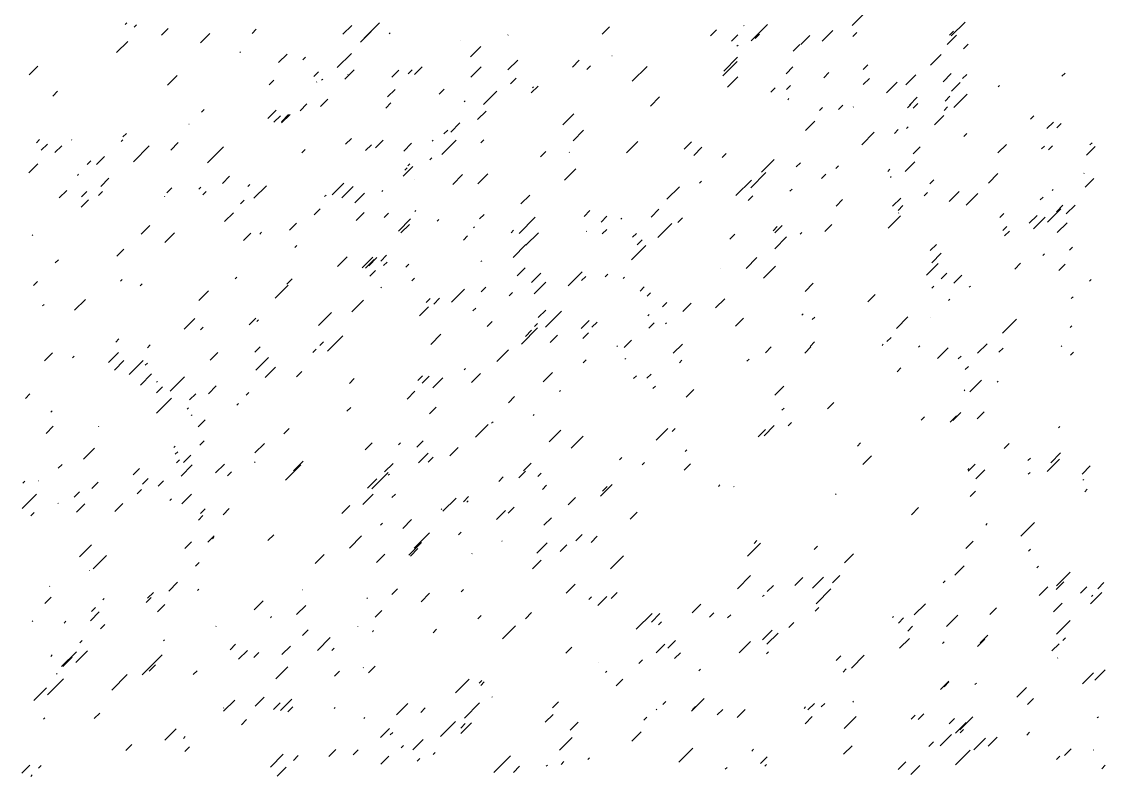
# Model space of a CAD drawing. Header units: millimetres. Extents: x -5080 to 169092, y -130394 to 7197.
# Drawn here: x 8482 to 14061, y -20203 to -16317 of the extents above; entities that cross this region are included whole.
import ezdxf

# ---------------------------------------------------------------- set-up
doc = ezdxf.new("R2010")
doc.units = ezdxf.units.MM
doc.header["$LTSCALE"] = 50
doc.layers.add('pio-Stipple', color=7, linetype='Continuous', lineweight=5)

# ---------------------------------------------------------------- blocks, each defined once
blk = doc.blocks.new('Group')
at = {"layer": 'pio-Stipple', "color": 7, "linetype": 'Continuous', "lineweight": 5, "transparency": 33554687}
for p, q in [((4278.9, 9102.6), (4350.9, 9174.5)), ((535.3, 9108.3), (543.7, 9116.6)), ((592.9, 9106.1), (581.2, 9094.4)), ((1656.4, 9057), (1701.8, 9102.4)), ((1765.4, 9037.1), (1844.2, 9115.9)), ((3028.7, 9094.8), (2991.1, 9057.2)), ((3721.9, 9103.2), (3719.4, 9100.7)), ((3842, 9106.7), (3758.1, 9022.8)), ((4859.1, 9119.9), (4787.9, 9048.6)), ((723, 9052), (757.4, 9086.4)), ((922.8, 9013.7), (970.7, 9061.6)), ((1209.4, 9082.9), (1188.3, 9061.8)), ((1747.2, 9016.8), (1802.1, 9071.7)), ((1894.5, 9059.9), (1899.5, 9064.8)), ((2507, 9054.8), (2505.3, 9053)), ((3579.7, 9080.7), (3548.2, 9049.3)), ((3689.6, 9054.5), (3656.1, 9021)), ((3801.7, 9058.5), (3779.4, 9036.2)), ((4061, 9051.5), (4013.5, 9004)), ((4178, 9076.5), (4123.6, 9022)), ((4302.1, 9065.7), (4282.3, 9045.9)), ((4815.8, 9053.4), (4767.2, 9004.8)), ((4779.4, 9052.9), (4799.5, 9073)), ((490.9, 8963.3), (548.4, 9020.8)), ((2261.8, 9024.5), (2261.6, 9024.3)), ((2313.3, 8941.1), (2366.1, 8993.8)), ((3684.6, 8995.3), (3690.5, 9001.2)), ((3974.2, 8970.3), (4009.3, 9005.4)), ((4875.3, 9006), (4850.9, 8981.7)), ((1125.6, 8964), (1128.2, 8966.5)), ((1369.8, 8955.5), (1325.3, 8911)), ((1450.5, 8925.7), (1463.5, 8938.7)), ((1627.1, 8885.7), (1699.8, 8958.3)), ((3041.8, 8946.8), (3040.4, 8945.4)), ((3617, 8867.5), (3688.1, 8938.6)), ((4736, 8953.4), (4681.4, 8898.8)), ((86.3, 8892.9), (40.8, 8847.5)), ((1666.5, 8826.1), (1714.4, 8874.1)), ((1907.6, 8836.2), (1943.5, 8872)), ((1992.4, 8854.2), (2012.8, 8874.6)), ((2024.7, 8850.2), (2063.8, 8889.3)), ((2367.8, 8888.9), (2315.3, 8836.4)), ((2556.5, 8924.1), (2506, 8873.7)), ((2872.3, 8923.2), (2837.4, 8888.3)), ((2912.7, 8876.4), (2931.5, 8895.3)), ((3145.8, 8815.1), (3222.5, 8891.8)), ((3685.6, 8917.1), (3611.9, 8843.4)), ((3973.2, 8888.9), (3937.6, 8853.3)), ((4358.6, 8899.1), (4335.1, 8875.6)), ((802.7, 8845.4), (752.3, 8795)), ((1301.2, 8821.5), (1275.9, 8796.2)), ((1506, 8839), (1530.8, 8863.8)), ((1552.5, 8826.7), (1546.3, 8820.5)), ((1683.6, 8849.9), (1682.2, 8848.5)), ((2548.4, 8831.5), (2518.5, 8801.7)), ((3689.6, 8837.4), (3636.3, 8784.1)), ((4131.6, 8833), (4158.6, 8860)), ((4366.7, 8829.5), (4334.9, 8797.7)), ((4554.4, 8796.9), (4605.8, 8848.3)), ((4788.5, 8855.7), (4745.9, 8813.1)), ((4868.2, 8850.8), (4846.8, 8829.3)), ((5357.6, 8841), (5374.4, 8857.7)), ((162, 8739.1), (186.9, 8764.1)), ((1521.2, 8811.6), (1520.6, 8811)), ((1924.8, 8772.9), (1886.6, 8734.7)), ((2151.8, 8749.3), (2177, 8774.4)), ((2379.9, 8696), (2448.6, 8764.7)), ((2626.1, 8755.5), (2660.8, 8790.2)), ((2638.2, 8787.3), (2631.7, 8780.8)), ((3882.4, 8782.1), (3859.7, 8759.5)), ((3961.1, 8793.3), (3940.5, 8772.7)), ((4455.5, 8756.4), (4510.2, 8811.1)), ((4789.5, 8763.5), (4834.8, 8808.8)), ((5029.7, 8786.4), (5036, 8792.8)), ((1578.7, 8723.5), (1540.1, 8684.9)), ((1903.6, 8704.5), (1876.6, 8677.5)), ((2281, 8708.7), (2286, 8713.7)), ((3239.6, 8687.8), (3286.4, 8734.6)), ((3952, 8725.8), (3946.1, 8719.9)), ((4612.9, 8732.5), (4572.8, 8692.3)), ((4781.4, 8737.7), (4756.6, 8712.9)), ((4870.2, 8748.5), (4801.3, 8679.6)), ((927.8, 8656.3), (941.9, 8670.4)), ((1269.9, 8623.4), (1312, 8665.5)), ((1435.4, 8663.5), (1470.8, 8698.9)), ((2393, 8661.9), (2349.2, 8618.1)), ((4125.5, 8680.2), (4109.6, 8664.3)), ((4207.3, 8669.5), (4229.5, 8691.8)), ((4284, 8682.4), (4284.5, 8682.9)), ((4579.6, 8695.4), (4563.4, 8679.2)), ((4616.9, 8701.4), (4592, 8676.5)), ((4751.2, 8665.4), (4768.5, 8682.7)), ((863.3, 8593.6), (864.1, 8594.5)), ((1334.5, 8637.7), (1300.4, 8603.7)), ((1376.9, 8643.8), (1339.6, 8606.5)), ((1383.9, 8644.7), (1339.9, 8600.7)), ((2257.8, 8600.4), (2211.1, 8553.7)), ((2788.5, 8591), (2845, 8647.5)), ((4085.2, 8609.5), (4037, 8561.3)), ((4701.7, 8591), (4749.7, 8639)), ((5213.3, 8636.8), (5196.4, 8620)), ((5314.2, 8604.5), (5280.8, 8571.1)), ((5331.4, 8575.7), (5353.8, 8598.1)), ((541.4, 8547), (524, 8529.7)), ((2176, 8544.3), (2195.8, 8564)), ((2841, 8508.2), (2895.4, 8562.6)), ((4391.9, 8552.9), (4327.3, 8488.3)), ((4515, 8566.2), (4495.6, 8546.7)), ((4566.5, 8580.5), (4558.5, 8572.5)), ((4853.1, 8531.2), (4867.9, 8546.1)), ((94.3, 8514.7), (78.1, 8498.5)), ((102.4, 8459.6), (134.7, 8491.9)), ((208.4, 8482.3), (173.5, 8447.5)), ((260.8, 8514.9), (258.1, 8512.2)), ((523.2, 8513.8), (513.9, 8504.5)), ((659.4, 8482.2), (578.1, 8400.8)), ((770.4, 8460.8), (808.6, 8499)), ((1699.8, 8520.6), (1670.4, 8491.3)), ((1803.7, 8488.3), (1773.3, 8458)), ((1863.2, 8511.6), (1824.4, 8472.8)), ((1969.2, 8454.7), (2010.1, 8495.6)), ((2116.5, 8506.9), (2121.4, 8511.7)), ((2238.6, 8511.5), (2165.9, 8438.8)), ((2381.9, 8513.7), (2366.1, 8497.9)), ((3175, 8505.4), (3115.9, 8446.3)), ((3451.5, 8503.5), (3413.6, 8465.7)), ((5028.6, 8446.6), (5071.9, 8489.9)), ((5268.8, 8481.5), (5253.7, 8466.4)), ((5309.1, 8482.5), (5288.2, 8461.5)), ((5513, 8498.7), (5501.9, 8487.6)), ((429.4, 8427.7), (388, 8386.4)), ((1041.8, 8477.1), (959.9, 8395.2)), ((1461.6, 8463.3), (1445.1, 8446.7)), ((2673.5, 8426.4), (2700.5, 8453.5)), ((2822.8, 8450.3), (2821.1, 8448.6)), ((3462.6, 8433.5), (3504.1, 8475)), ((3608.9, 8422.3), (3629.2, 8442.6)), ((4629, 8477.1), (4592.6, 8440.7)), ((5484.7, 8434.5), (5529.1, 8478.8)), ((39.8, 8343.8), (85.7, 8389.6)), ((339.5, 8386.9), (357.9, 8405.2)), ((2016.6, 8376.4), (1966.6, 8326.4)), ((1986.3, 8369.5), (1975, 8358.1)), ((2001.5, 8389.7), (1991.2, 8379.4)), ((2114.5, 8420), (2104.5, 8410.1)), ((3811.7, 8347.8), (3877, 8413.1)), ((4011.5, 8395.7), (3990.1, 8374.3)), ((4194.1, 8366.7), (4207.6, 8380.2)), ((4600.8, 8399.4), (4551.1, 8349.8)), ((289.1, 8330.3), (295.5, 8336.7)), ((409.2, 8273.2), (451.8, 8315.8)), ((1073.1, 8326.8), (1035.5, 8289.2)), ((2221.4, 8283.2), (2272.6, 8334.4)), ((2350.6, 8287.2), (2402.3, 8339)), ((2797.6, 8305.4), (2856, 8363.9)), ((3756.2, 8267.1), (3834.2, 8345.2)), ((4119.5, 8314.3), (4142.5, 8337.3)), ((4461.5, 8350.5), (4472.7, 8361.7)), ((4475.7, 8320.2), (4479.6, 8324.1)), ((4979.2, 8290.3), (5028.5, 8339.6)), ((5472.6, 8341.3), (5471, 8339.7)), ((5522, 8313.8), (5478.5, 8270.3)), ((749.2, 8240.7), (774.6, 8266.1)), ((913.7, 8258.7), (925.4, 8270.4)), ((1177.1, 8283.8), (1166.4, 8273.1)), ((1262.8, 8277.4), (1198.2, 8212.8)), ((1661.4, 8290.6), (1601.5, 8230.6)), ((1651.3, 8214.7), (1709.4, 8272.8)), ((2022.6, 8309.1), (2023.6, 8310)), ((3388.9, 8272.2), (3323.8, 8207.2)), ((3492.8, 8290), (3503.1, 8300.3)), ((3759.2, 8305.6), (3679.8, 8226.1)), ((3958, 8248.6), (3968.4, 8259)), ((4698.7, 8307.8), (4677.2, 8286.4)), ((5312.2, 8257.6), (5307, 8252.4)), ((196.2, 8214.5), (235, 8253.2)), ((345.6, 8203.8), (308, 8166.1)), ((338.5, 8247.3), (310.5, 8219.2)), ((419.2, 8248.3), (398.4, 8227.4)), ((740.1, 8223.3), (737.1, 8220.3)), ((952, 8247.4), (934.2, 8229.6)), ((1147.8, 8202.9), (1129.6, 8184.7)), ((1569.6, 8229.3), (1561.6, 8221.3)), ((1717.9, 8188.4), (1768, 8238.6)), ((1857.2, 8247.6), (1862.6, 8253)), ((2619, 8229.1), (2573.1, 8183.2)), ((3743.1, 8201.3), (3766.5, 8224.8)), ((4228.4, 8205.8), (4195.3, 8172.7)), ((4528.1, 8213.8), (4486.4, 8172.1)), ((4649.2, 8225.4), (4666.8, 8243)), ((4828.8, 8247.1), (4777.6, 8195.9)), ((4865.1, 8177.2), (4924.4, 8236.5)), ((5261.7, 8219.1), (5246.4, 8203.8)), ((1539.3, 8158.4), (1508, 8127.2)), ((2025.7, 8143.6), (2032.4, 8150.4)), ((2897.5, 8118.6), (2927.8, 8148.8)), ((3242.6, 8115.6), (3282.7, 8155.7)), ((4539.2, 8174.6), (4515, 8150.4)), ((5352.5, 8158.3), (5283.7, 8089.5)), ((5329.3, 8142.9), (5363.2, 8176.8)), ((5379.8, 8131.8), (5425.5, 8177.6)), ((1092.3, 8138.1), (1046.9, 8092.7)), ((1725, 8098.7), (1766.3, 8140.1)), ((1891.5, 8136.4), (1868.4, 8113.3)), ((1941.9, 8043.2), (2004.8, 8106.1)), ((2140.7, 8094.2), (2149.6, 8103.1)), ((2382.9, 8129.2), (2359.7, 8106)), ((2646.2, 8114.9), (2563.4, 8032)), ((2985.3, 8089.4), (3015.6, 8119.8)), ((3087.2, 8104.3), (3092.6, 8109.7)), ((3405, 8111), (3381.1, 8087)), ((4463.5, 8058.2), (4527.5, 8122.2)), ((4516, 8136.5), (4517.8, 8138.3)), ((5037.7, 8113.5), (5058.7, 8134.5)), ((5190.1, 8084.4), (5229.8, 8124.1)), ((5271.8, 8115.9), (5211.6, 8055.7)), ((618, 8027.8), (662.8, 8072.6)), ((1237.6, 8037.6), (1228, 8028)), ((1380.9, 8048), (1417.4, 8084.5)), ((1955, 8034), (1998.6, 8077.6)), ((2334.4, 8064.8), (2329.1, 8059.5)), ((2535.2, 8047.6), (2521.7, 8034.1)), ((2598.8, 7970.4), (2663, 8034.6)), ((2911.6, 8043.7), (2908.9, 8041)), ((2991.3, 8028.8), (3014.5, 8052)), ((3276.9, 8009.8), (3348.9, 8081.9)), ((3892.4, 8066.8), (3870.9, 8045.3)), ((3879.3, 8034), (3918.5, 8073.2)), ((4010.5, 8027.6), (4019.7, 8036.9)), ((4173.9, 8076.7), (4137.9, 8040.6)), ((5053.8, 8045.9), (5075.1, 8067.1)), ((5088.1, 8043.5), (5063, 8018.4)), ((5334.3, 8035.9), (5385.3, 8086.9)), ((56, 8020.5), (59, 8023.5)), ((740.1, 7984.5), (789.4, 8033.8)), ((1144.7, 7995.7), (1181.4, 8032.3)), ((2298.1, 8018.3), (2276.3, 7996.5)), ((3147.7, 8011.6), (3168, 8031.8)), ((3170.9, 7972.2), (3196.7, 7997.9)), ((3674.4, 8028.3), (3648.7, 8002.6)), ((3940.8, 8014.1), (3879.3, 7952.5)), ((528.2, 7950.6), (491.5, 7913.9)), ((1418.2, 7968.9), (1408.7, 7959.4)), ((2598.8, 7974.7), (2532.4, 7908.3)), ((3142.7, 7895.9), (3216, 7969.2)), ((4679.5, 7943.1), (4711.5, 7975.1)), ((4687.5, 7880.5), (4736.1, 7929.1)), ((5259.7, 7917.6), (5269.1, 7927.1)), ((5396.9, 7945), (5413.1, 7961.2)), ((191.2, 7896.2), (175.4, 7880.4)), ((1629.1, 7861.4), (1678.5, 7910.7)), ((1809.7, 7910), (1754.7, 7855)), ((1816.8, 7896.9), (1772.1, 7852.2)), ((1830.9, 7907.1), (1789, 7865.1)), ((1851.1, 7889.5), (1881, 7919.4)), ((1883.4, 7883.1), (1865.9, 7865.6)), ((1996.4, 7874), (1981, 7858.6)), ((2370.7, 7890.3), (2366.9, 7886.5)), ((3732, 7851.4), (3787.4, 7906.9)), ((4661.3, 7816.1), (4721, 7875.8)), ((5115.4, 7847.3), (5145.6, 7877.6)), ((5342.4, 7841.1), (5374.7, 7873.4)), ((1823.8, 7840.6), (1795.2, 7811.9)), ((2593.7, 7853.6), (2553.6, 7813.5)), ((2675.5, 7827.2), (2626.5, 7778.3)), ((2888.4, 7834.3), (2816.1, 7762)), ((3020.6, 7821.6), (3006.5, 7807.5)), ((3598.8, 7851), (3598.4, 7850.6)), ((3883.3, 7863.6), (3821.6, 7801.9)), ((4766.2, 7827.6), (4736, 7797.4)), ((4801.5, 7775.5), (4842.2, 7816.2)), ((84.2, 7783.2), (63.7, 7762.7)), ((520.1, 7794.4), (510.9, 7785.2)), ((623, 7771.1), (613, 7761)), ((1109.4, 7805.5), (1101.1, 7797.1)), ((1374.8, 7765.7), (1306.9, 7697.8)), ((1366.7, 7770.4), (1394.3, 7798)), ((2024.6, 7801.3), (2010.5, 7787.2)), ((2367.7, 7730.2), (2392.9, 7755.4)), ((2700.7, 7779.8), (2641.7, 7720.8)), ((2885.4, 7788.6), (2906.4, 7809.6)), ((3106.3, 7805.5), (3099.6, 7798.7)), ((3207.2, 7756), (3185.8, 7734.5)), ((4078.1, 7775), (4036, 7732.9)), ((4688.5, 7749.1), (4699.3, 7759.9)), ((4881.3, 7754.1), (4887.7, 7760.5)), ((5500.8, 7786.4), (5509, 7794.6)), ((914.7, 7686.9), (963.5, 7735.7)), ((1852.1, 7752.1), (1854.1, 7754.1)), ((2215.3, 7677.8), (2282.1, 7744.6)), ((2513, 7709.8), (2530, 7726.8)), ((3240.5, 7725.6), (3223.2, 7708.3)), ((4359.6, 7679.8), (4396.2, 7716.4)), ((5406, 7695.6), (5415.2, 7704.8)), ((110.4, 7658.3), (117.9, 7665.7)), ((274.9, 7636.4), (330.1, 7691.6)), ((1701.7, 7627.3), (1762.8, 7688.4)), ((2097.3, 7653.9), (2050.2, 7606.8)), ((2105.3, 7696.4), (2084.3, 7675.3)), ((2123.5, 7667.6), (2153.6, 7697.7)), ((2340.5, 7647), (2325.6, 7632.1)), ((3301.1, 7653.4), (3324, 7676.3)), ((3449.4, 7673.1), (3406.5, 7630.2)), ((3622, 7695.3), (3575.2, 7648.5)), ((4773.3, 7685.5), (4780.7, 7692.9)), ((893.5, 7593.2), (838.9, 7538.6)), ((1207.3, 7595.3), (1172.9, 7560.9)), ((1531.2, 7556.8), (1598.2, 7623.8)), ((2700.7, 7636.6), (2662.2, 7598.1)), ((2781.4, 7631.5), (2699.3, 7549.4)), ((3233.5, 7613.8), (3226.1, 7606.4)), ((3717.8, 7594.4), (3677.6, 7554.2)), ((4026.6, 7617.8), (4019.5, 7610.7)), ((4072, 7587.7), (4085.2, 7601)), ((4505.9, 7542.5), (4564.9, 7601.6)), ((4683.5, 7600.7), (4683, 7600.2)), ((5051.8, 7518.5), (5124.1, 7590.8)), ((922.7, 7534.2), (936.5, 7548)), ((1221.4, 7586.5), (1212.6, 7577.7)), ((2424.2, 7578.3), (2398.7, 7552.7)), ((2575.6, 7461.9), (2658.8, 7545.2)), ((2595.7, 7501.2), (2627.8, 7533.3)), ((2657.3, 7568.3), (2641.9, 7552.9)), ((2882.3, 7541.5), (2923.9, 7583.1)), ((2965.1, 7575.3), (2937.8, 7548)), ((3258.7, 7571.1), (3230.7, 7543.2)), ((3322.3, 7570.4), (3317.5, 7565.6)), ((5409, 7556.2), (5399.7, 7546.9)), ((486.8, 7471.7), (503.1, 7488)), ((1656.3, 7504.4), (1576.2, 7424.3)), ((2160.8, 7512.6), (2108.2, 7459.9)), ((2723.9, 7469.9), (2761.6, 7507.6)), ((2891.4, 7490.9), (2919.8, 7519.3)), ((3104.3, 7443.6), (3142, 7481.3)), ((4457.4, 7474.7), (4479.1, 7496.3)), ((649.3, 7442.4), (664.5, 7457.7)), ((1230.5, 7447.1), (1202.9, 7419.5)), ((1518.1, 7436), (1501.1, 7419.1)), ((1538.2, 7454.6), (1556.2, 7472.5)), ((2509, 7431.8), (2448.2, 7371.1)), ((3070, 7453.4), (3065.7, 7449)), ((3404, 7462), (3356.5, 7414.5)), ((3861.1, 7447.1), (3831.3, 7417.3)), ((4033.6, 7415.2), (4066.1, 7447.7)), ((4084.1, 7472.4), (4061.3, 7449.5)), ((4438.3, 7460.4), (4432.6, 7454.7)), ((4619.9, 7445.4), (4626.3, 7451.8)), ((4717.8, 7388.1), (4771.6, 7441.9)), ((4923.6, 7414.3), (4972.7, 7463.4)), ((5054.8, 7441), (5033.3, 7419.5)), ((5353.5, 7449.4), (5357.3, 7453.2)), ((5401.9, 7405), (5417.3, 7420.4)), ((119.5, 7375), (161, 7416.5)), ((272.9, 7399.8), (263.5, 7390.4)), ((449.5, 7367.1), (500.2, 7417.9)), ((528.2, 7376.4), (479.6, 7327.8)), ((555.4, 7304.5), (628.3, 7377.4)), ((1012.5, 7418.9), (972.8, 7379.1)), ((1207.3, 7326.7), (1272.7, 7392.1)), ((2892.4, 7364.8), (2907.8, 7380.2)), ((3112.4, 7387.8), (3108.4, 7383.8)), ((3402, 7378.6), (3388.7, 7365.3)), ((3748.1, 7384.7), (3736.3, 7372.9)), ((4824.7, 7384.9), (4839.4, 7399.6)), ((638.2, 7352.6), (649.6, 7364)), ((1256.7, 7290.3), (1309.7, 7343.3)), ((1417.1, 7293.2), (1444.3, 7320.3)), ((2279.9, 7328.3), (2286.6, 7335.1)), ((2318.2, 7264.2), (2364.1, 7310)), ((2735, 7314.7), (2687.7, 7267.4)), ((4509.9, 7319.3), (4529.3, 7338.7)), ((4860, 7330.4), (4876.3, 7346.6)), ((671.5, 7308.7), (613.6, 7250.8)), ((696.7, 7264.7), (701.1, 7269.1)), ((840, 7292.5), (767.3, 7219.8)), ((1714.8, 7283.7), (1689.8, 7258.6)), ((2042.8, 7274.9), (2066.6, 7298.8)), ((2100.3, 7296.6), (2064.1, 7260.5)), ((2119.4, 7235.8), (2171.1, 7287.4)), ((3166.9, 7297.9), (3152.8, 7283.8)), ((3242.5, 7306.8), (3221.3, 7285.6)), ((4943.8, 7275.5), (4884.4, 7216)), ((5024.5, 7264.8), (5030.4, 7270.7)), ((44.8, 7204.9), (21.2, 7181.2)), ((728, 7241.2), (696.9, 7210.2)), ((867.2, 7174.1), (898.5, 7205.4)), ((1004.4, 7246.2), (964.1, 7205.9)), ((1157.8, 7198.2), (1171.4, 7211.8)), ((1986.2, 7178.2), (2026.9, 7218.9)), ((2776.3, 7222.3), (2771.5, 7217.5)), ((3252.6, 7232.6), (3265.3, 7245.2)), ((3462.5, 7227), (3422.9, 7187.4)), ((3925.7, 7245.2), (3879.3, 7198.9)), ((4859, 7225.3), (4854.9, 7221.2)), ((773.4, 7182.5), (696.2, 7105.3)), ((1109.4, 7146.7), (1118, 7155.4)), ((2507.9, 7159.1), (2540.4, 7191.6)), ((4150.7, 7127.7), (4184.2, 7161.2)), ((159.9, 7118.3), (153, 7111.4)), ((861.1, 7132.5), (854.6, 7125.9)), ((879.3, 7097.2), (875.4, 7093.2)), ((1696.6, 7135.4), (1676.6, 7115.4)), ((2136.6, 7136.3), (2102.5, 7102.1)), ((2635.1, 7093.2), (2640.7, 7098.9)), ((3916.6, 7120.5), (3928, 7131.9)), ((4634, 7070.1), (4650.9, 7087)), ((4782.3, 7059.1), (4815, 7091.8)), ((4796.5, 7067.4), (4838.4, 7109.4)), ((4921.6, 7077.2), (4956.9, 7112.6)), ((164.9, 7038.4), (128.2, 7001.7)), ((400, 7038.6), (397.6, 7036.2)), ((911.6, 7036), (947, 7071.4)), ((2338.4, 6981.5), (2404.2, 7047.3)), ((2429.2, 7061.8), (2421.6, 7054.2)), ((3824.7, 6989.6), (3877.1, 7041.9)), ((3965, 7057.7), (3948.3, 7041.1)), ((5340.3, 7030.7), (5347.1, 7037.4)), ((1379.8, 7027.2), (1352.7, 7000.1)), ((2717.8, 6958.4), (2777.5, 7018.1)), ((2830.8, 6926), (2892.8, 6988)), ((3269.8, 6967.4), (3329.5, 7027.2)), ((3366.6, 7026.4), (3351, 7010.8)), ((3793.5, 6984.4), (3831.3, 7022.3)), ((321.3, 6868.5), (377.9, 6925.1)), ((792.5, 6935.7), (785.2, 6928.4)), ((919.7, 6941), (941.9, 6963.2)), ((1203.2, 6901.9), (1251.7, 6950.4)), ((1807.6, 6953.6), (1770.4, 6916.4)), ((1952.9, 6952.8), (1942.9, 6942.7)), ((2069, 6963.8), (2036.6, 6931.4)), ((2206.2, 6886.7), (2249.2, 6929.7)), ((4321.2, 6952.8), (4305.1, 6936.7)), ((5086.1, 6949.6), (5060.1, 6923.7)), ((805.6, 6907.4), (792.1, 6893.9)), ((798.6, 6850.1), (814.1, 6865.6)), ((834.9, 6851.3), (872.8, 6889.2)), ((2044.8, 6850.4), (2094.5, 6900.2)), ((2121.4, 6880), (2095.6, 6854.2)), ((3092.2, 6878.1), (3079.6, 6865.6)), ((3426.2, 6916.5), (3418.5, 6908.8)), ((4332.3, 6841.3), (4377.7, 6886.7)), ((5182.9, 6861.2), (5195.7, 6874)), ((5282.8, 6806), (5346.1, 6869.3)), ((5351.4, 6901.1), (5300.8, 6850.5)), ((190.1, 6821.9), (210.2, 6842)), ((575.6, 6787.6), (608.4, 6820.4)), ((822.8, 6781.8), (879.9, 6839)), ((1000.4, 6797.9), (1046, 6843.6)), ((1205.2, 6855), (1201.4, 6851.2)), ((1440.3, 6839.4), (1360.8, 6759.9)), ((1451.4, 6858.7), (1401.3, 6808.5)), ((1914.6, 6846.7), (1871, 6803.1)), ((2562.4, 6772.6), (2597.1, 6807.2)), ((2586.6, 6808), (2626.3, 6847.7)), ((3197.1, 6840), (3208.7, 6851.6)), ((3446.3, 6844.7), (3413.8, 6812.2)), ((4873.1, 6814.7), (4878.9, 6820.5)), ((4911.5, 6843.5), (4875.2, 6807.2)), ((4914.5, 6767.6), (4961.1, 6814.2)), ((5503.8, 6834.4), (5461.6, 6792.3)), ((8.5, 6745.1), (18.1, 6754.8)), ((88.2, 6757.1), (88.1, 6757)), ((363.7, 6718.1), (396.8, 6751.2)), ((624, 6740.3), (653.7, 6770.1)), ((733, 6758), (705, 6730)), ((1061.9, 6782.5), (1082.4, 6803)), ((1783.4, 6720.2), (1830.5, 6767.2)), ((1804.6, 6716.3), (1889, 6800.7)), ((1896.4, 6792.4), (1889.8, 6785.7)), ((2481.7, 6777.2), (2458.6, 6754.1)), ((2659.3, 6779.4), (2676.1, 6796.2)), ((5194, 6800.4), (5184.6, 6791.1)), ((5470.5, 6764.2), (5466.2, 6759.9)), ((272.8, 6672.6), (300.6, 6700.4)), ((596.7, 6689.7), (619, 6711.9)), ((2683.5, 6712.9), (2705.2, 6734.7)), ((2982.2, 6678.8), (3041.7, 6738.4)), ((3017.5, 6728.6), (2992.5, 6703.7)), ((3589.6, 6728.9), (3596.9, 6736.2)), ((3670.3, 6728.9), (3667.8, 6726.3)), ((4885.2, 6676.7), (4913, 6704.5)), ((5488.7, 6713.6), (5475.7, 6700.7)), ((5.4, 6615.4), (78, 6687.9)), ((191.1, 6643.1), (188.7, 6640.7)), ((481.7, 6599), (522.8, 6640)), ((764.3, 6655.3), (773.7, 6664.8)), ((876.3, 6688.2), (826.7, 6638.6)), ((1759.2, 6635.5), (1812.3, 6688.6)), ((1908.5, 6671.5), (1926.4, 6689.4)), ((2238.5, 6667.9), (2171.5, 6600.9)), ((2303.1, 6676.3), (2276.4, 6649.6)), ((2295, 6647.2), (2301.7, 6653.9)), ((2853, 6671.1), (2815.8, 6633.8)), ((4193, 6687.5), (4195.7, 6690.2)), ((49.8, 6576.7), (67.3, 6594.1)), ((283.9, 6595.1), (327.6, 6638.8)), ((946.9, 6613.6), (922.9, 6589.6)), ((1071, 6614.7), (1039.2, 6582.8)), ((1691.6, 6629.7), (1651.5, 6589.7)), ((2161.8, 6609.8), (2165.5, 6613.5)), ((2446.3, 6558.7), (2492.8, 6605.1)), ((2506.9, 6590), (2538.4, 6621.5)), ((3171.9, 6596.3), (3135.2, 6559.7)), ((4619.9, 6619.5), (4582.8, 6582.5)), ((935.8, 6578.4), (912.6, 6555.2)), ((1850, 6529.2), (1860.4, 6539.6)), ((1964, 6512.3), (2009.9, 6558.2)), ((2691.5, 6528.4), (2730.2, 6567)), ((4974, 6537.1), (4965.7, 6528.7)), ((5146.6, 6472.1), (5216.4, 6541.9)), ((961, 6441.5), (992.8, 6473.3)), ((1300, 6479.4), (1270.2, 6449.6)), ((1752.1, 6473.2), (1689.9, 6411)), ((2102.2, 6490.2), (2022.9, 6410.9)), ((2250.6, 6478.7), (2264.9, 6493)), ((2888.3, 6481.3), (2854.7, 6447.7)), ((2933.7, 6439.7), (2965.9, 6471.9)), ((300.1, 6366.1), (362.3, 6428.3)), ((842.9, 6409.2), (877, 6443.3)), ((984.2, 6458.5), (992.2, 6466.5)), ((2060.9, 6438.9), (1995.8, 6373.8)), ((2473.6, 6445.4), (2476.4, 6448.2)), ((2707.7, 6437.9), (2654.2, 6384.4)), ((2775.3, 6394.1), (2808.8, 6427.6)), ((3805.5, 6435.9), (3738.5, 6368.8)), ((3773.2, 6435.4), (3787.6, 6449.7)), ((4099.2, 6421), (4082.7, 6404.5)), ((4864, 6409.4), (4900.5, 6445.9)), ((438.3, 6372.3), (370.7, 6304.6)), ((1559.4, 6377.3), (1513.6, 6331.5)), ((1872.2, 6380.3), (1829.1, 6337.2)), ((2003.4, 6370.1), (2042.7, 6409.4)), ((2322.2, 6382.8), (2320, 6380.5)), ((3034.6, 6304.6), (3101, 6371)), ((4239.4, 6334.6), (4285.3, 6380.5)), ((5197, 6405.9), (5186, 6394.9)), ((915.6, 6336.2), (897.6, 6318.3)), ((2632, 6304.4), (2676.3, 6348.7)), ((4853.9, 6318.9), (4806.4, 6271.3)), ((5237.4, 6317.1), (5229.6, 6309.4)), ((350.5, 6295), (350.7, 6295.2)), ((3687.5, 6201.6), (3755.3, 6269.4)), ((3983.1, 6218.7), (4023.9, 6259.5)), ((4073.9, 6204.5), (4131, 6261.6)), ((4215.2, 6270.5), (4177.4, 6232.8)), ((5330.2, 6216.7), (5400.1, 6286.6)), ((145.7, 6213.3), (146.7, 6214.3)), ((760.2, 6189.5), (805.4, 6234.7)), ((913.6, 6200.1), (906.8, 6193.3)), ((1448.4, 6195.1), (1449.5, 6196.2)), ((1908.5, 6171.2), (1938, 6200.7)), ((2276.8, 6197), (2265.5, 6185.7)), ((2852, 6225.9), (2805.2, 6179.2)), ((3873.1, 6219.1), (3840.6, 6186.6)), ((4092.1, 6124), (4168.7, 6200.6)), ((4747, 6231.5), (4757.2, 6241.8)), ((5284.8, 6211.9), (5240.1, 6167.2)), ((5368.5, 6237.2), (5328.2, 6196.9)), ((5453.3, 6178.2), (5486.2, 6211.1)), ((5574.4, 6233.2), (5542.4, 6201.2)), ((121.5, 6125.7), (154.4, 6158.6)), ((426.2, 6150.6), (420.6, 6145.1)), ((669.4, 6156.5), (642.8, 6129.9)), ((680.5, 6182.8), (650, 6152.4)), ((1200.1, 6092.4), (1246.4, 6138.7)), ((1779.3, 6150.7), (1782.6, 6154)), ((2058.8, 6134.8), (2102.4, 6178.4)), ((2921.6, 6145.8), (2936.2, 6160.4)), ((2969, 6114.8), (3015.8, 6161.6)), ((3037.6, 6152), (3067.8, 6182.2)), ((3824.7, 6168.8), (3817, 6161.1)), ((5504.8, 6123.9), (5562.7, 6181.9)), ((5510.8, 6161.9), (5517.7, 6168.8)), ((402, 6082.8), (356.2, 6037.1)), ((381.8, 6104.1), (361.4, 6083.7)), ((739, 6121), (700.9, 6082.9)), ((1464.5, 6115.9), (1417.4, 6068.9)), ((1857, 6089.8), (1823.1, 6055.9)), ((3498.8, 6122.1), (3454, 6077.4)), ((4088, 6085.3), (4106.9, 6104.1)), ((4597.6, 6066.4), (4655.2, 6124)), ((4987.1, 6068.4), (5021.3, 6102.6)), ((5314, 6082.5), (5359.4, 6127.9)), ((56.9, 6033.7), (59.2, 6036)), ((230.4, 6034.6), (220.9, 6025)), ((1288.9, 6057.8), (1283, 6051.9)), ((2350.5, 6046.9), (2367.6, 6064)), ((2627.9, 6078.8), (2595.7, 6046.5)), ((3166.8, 5992.8), (3248.7, 6074.7)), ((3287.9, 6073.6), (3244.5, 6030.2)), ((3295.9, 6030.5), (3280.9, 6015.5)), ((3544.2, 6055), (3565.9, 6076.7)), ((3653.1, 6067.9), (3636.8, 6051.5)), ((3952.8, 6002.5), (3978.3, 6028)), ((4490.7, 6058.8), (4486.1, 6054.2)), ((4543.1, 6051.6), (4516.7, 6025.1)), ((4821.6, 6065.5), (4763.2, 6007.1)), ((5400.8, 6038.2), (5330.1, 5967.5)), ((430.2, 6017.3), (407.5, 5994.5)), ((1003.4, 6008.4), (1001.6, 6006.6)), ((1477.6, 5989.9), (1447.8, 5960.1)), ((1733.9, 6006.4), (1732.9, 6005.4)), ((1813.6, 5986.2), (1807.9, 5980.4)), ((2120.4, 5975.3), (2138.5, 5993.4)), ((2544.2, 6010), (2478.2, 5944.1)), ((3866, 5988.9), (3816, 5938.9)), ((3897.3, 5973.6), (3839.5, 5915.8)), ((4588.5, 6008.2), (4564.1, 5983.8)), ((301.1, 5922.7), (313.3, 5935)), ((731.9, 5932.8), (737.9, 5938.8)), ((1103.2, 5915.3), (1074.9, 5886.9)), ((1525, 5883.7), (1591.2, 5949.9)), ((3268.7, 5871.5), (3314.1, 5916.9)), ((3329.2, 5895.9), (3368.1, 5934.8)), ((3755, 5930.3), (3696.1, 5871.4)), ((4521.9, 5894.7), (4573, 5945.8)), ((4743.9, 5919.7), (4751.7, 5927.4)), ((4923.5, 5904.8), (4960.8, 5942.1)), ((4977, 5962.7), (4936.7, 5922.4)), ((5343.3, 5917.4), (5306.9, 5881)), ((5376.6, 5948.8), (5362.7, 5934.9)), ((151.7, 5852.1), (160.1, 5860.5)), ((283.9, 5876.8), (208, 5800.9)), ((280.9, 5821.2), (340.7, 5881.1)), ((694.6, 5830.1), (725.8, 5861.3)), ((1119.4, 5838.2), (1164.6, 5883.4)), ((1223.3, 5874), (1197.5, 5848.1)), ((1385.8, 5906.2), (1342.6, 5863.1)), ((1599.7, 5883.4), (1611.5, 5895.3)), ((2834.8, 5900.2), (2803.9, 5869.3)), ((3393.8, 5872), (3363.9, 5842.1)), ((3837.8, 5866.3), (3847.3, 5875.8)), ((4340.3, 5858.7), (4273.9, 5792.2)), ((262.7, 5849.6), (214.7, 5801.6)), ((694.6, 5830.4), (622.9, 5758.7)), ((691.5, 5810.3), (658.1, 5776.8)), ((2974, 5819.7), (2974.2, 5819.9)), ((3198, 5835.7), (3179.6, 5817.3)), ((4220.2, 5855.8), (4195.7, 5831.3)), ((5336.2, 5844.9), (5334.7, 5843.4)), ((182, 5762.2), (184.9, 5765.2)), ((546.2, 5759.7), (466.1, 5679.5)), ((905.5, 5779.2), (885.8, 5759.6)), ((1311.1, 5737.4), (1372.9, 5799.2)), ((1638, 5777.2), (1613, 5752.1)), ((1760.1, 5794.5), (1761.5, 5795.8)), ((1821.7, 5802.3), (1788.3, 5769)), ((3015.4, 5777.3), (3008.5, 5770.4)), ((3488.6, 5778.4), (3497.6, 5787.3)), ((4247.5, 5788.3), (4231.4, 5772.3)), ((5519.9, 5768.9), (5463.4, 5712.4)), ((5526.9, 5731.3), (5579.9, 5784.3)), ((64.9, 5626.4), (129.9, 5691.4)), ((134.5, 5654.7), (217.5, 5737.7)), ((2307, 5735.5), (2236.2, 5664.7)), ((2357.5, 5714.9), (2371.7, 5729.1)), ((2365.6, 5702.9), (2384.3, 5721.7)), ((3063.8, 5701.9), (3097, 5735)), ((4732.8, 5681.8), (4776, 5725)), ((4751, 5695.9), (4776.4, 5721.3)), ((4910.4, 5708.8), (4917.5, 5715.9)), ((5175.8, 5692.2), (5126.5, 5642.9)), ((1204.1, 5597), (1250.3, 5643.1)), ((2426.1, 5645.1), (2423.6, 5642.6)), ((3515.9, 5635.7), (3451.3, 5571.1)), ((5180.8, 5605.1), (5211.5, 5635.7)), ((1042.7, 5588.6), (1041.4, 5587.3)), ((1099.2, 5628.5), (1042.1, 5571.4)), ((1333.3, 5613.7), (1299.6, 5579.9)), ((1335.3, 5573.9), (1393.8, 5632.4)), ((1397.9, 5593.5), (1372.3, 5567.9)), ((1610.8, 5584.7), (1616, 5589.9)), ((1931.7, 5551.7), (1990.3, 5610.3)), ((2080, 5587.4), (2057.6, 5565)), ((2281.8, 5535.7), (2359.3, 5613.2)), ((2734.9, 5587.9), (2765.8, 5618.8)), ((3268.7, 5577.6), (3272.1, 5581)), ((3319.1, 5620.8), (3303.7, 5605.4)), ((3456.3, 5579.7), (3472, 5595.4)), ((3583.5, 5551.6), (3612.1, 5580.2)), ((3727.8, 5580.3), (3686.6, 5539.1)), ((4038.6, 5592.6), (4030.7, 5584.7)), ((4050.7, 5577.8), (4083.8, 5610.9)), ((4119.3, 5592.8), (4136.9, 5610.4)), ((4285.8, 5621.9), (4281.5, 5617.6)), ((122.4, 5537.1), (114.6, 5529.3)), ((404, 5561.1), (375.8, 5533)), ((1133.5, 5501.2), (1160.5, 5528.2)), ((1769.2, 5538.1), (1763.7, 5532.6)), ((2737.9, 5554.1), (2697.6, 5513.7)), ((3205.1, 5524.2), (3220.4, 5539.5)), ((4071.9, 5542.9), (4035.5, 5506.5)), ((4236.3, 5481.1), (4298.2, 5542.9)), ((4582.5, 5530.3), (4602.9, 5550.7)), ((4647, 5557.1), (4618.3, 5528.4)), ((4777.2, 5505.2), (4805.6, 5533.7)), ((4899.3, 5541.8), (4832.2, 5474.7)), ((5546.1, 5542.2), (5539.8, 5535.9)), ((797.5, 5480.3), (738.9, 5421.8)), ((1895.3, 5481.3), (1849.3, 5435.3)), ((2236.4, 5517.6), (2159.1, 5440.2)), ((2285.8, 5506.8), (2262.8, 5483.7)), ((2319.1, 5511.5), (2263.4, 5455.7)), ((2867.1, 5514.7), (2826.4, 5474)), ((4810.5, 5457.9), (4864.7, 5512.1)), ((4833.7, 5459.6), (4850.7, 5476.7)), ((844.9, 5440.3), (835.2, 5430.6)), ((1912.5, 5461.4), (1900.3, 5449.3)), ((2016.4, 5371.1), (2069.6, 5424.4)), ((2771.2, 5370.2), (2836.5, 5435.5)), ((3191, 5464.1), (3143, 5416.1)), ((4696.5, 5412.9), (4672.3, 5388.8)), ((4790.3, 5451), (4731.8, 5392.5)), ((4904.3, 5371.1), (4964.4, 5431.2)), ((5024.4, 5437), (4977.5, 5390)), ((5191.9, 5462.4), (5177, 5447.6)), ((569.4, 5398.6), (538.8, 5367.9)), ((867.1, 5386.7), (843, 5362.6)), ((1583.5, 5337.7), (1619.7, 5373.9)), ((1734.9, 5371.5), (1708.9, 5345.5)), ((1955.9, 5381.9), (1968.6, 5394.6)), ((2130.4, 5358.5), (2120.5, 5348.5)), ((3385.7, 5308.6), (3457.7, 5380.6)), ((3770.2, 5374.7), (3760.7, 5365.3)), ((4234.3, 5349), (4278.1, 5392.8)), ((4885.2, 5370.2), (4810.3, 5295.4)), ((5404.8, 5377.4), (5370.9, 5343.5)), ((5521.9, 5372.7), (5518.9, 5369.7)), ((1348.4, 5349.1), (1282.7, 5283.3)), ((1426.1, 5342.2), (1401.7, 5317.8)), ((1850.9, 5297.3), (1892.9, 5339.2)), ((2051.7, 5327.2), (2038.5, 5314)), ((2433.1, 5255.2), (2519.7, 5341.7)), ((2779.3, 5296.2), (2794.4, 5311.4)), ((2917.5, 5322.3), (2926.2, 5331)), ((3839.8, 5335.2), (3806.5, 5301.9)), ((4514.8, 5271.1), (4553.6, 5309.8)), ((5330.1, 5322.4), (5347.7, 5339.9)), ((2.3, 5252), (44, 5293.7)), ((89.1, 5278), (103, 5291.9)), ((1318.1, 5236.8), (1363.7, 5282.3)), ((2534.1, 5256), (2565.2, 5287.1)), ((2702.6, 5287), (2709.3, 5293.7)), ((3623.8, 5271.9), (3633.7, 5281.7)), ((3836.7, 5295.9), (3828.2, 5287.4)), ((4625.8, 5290.6), (4580.2, 5245)), ((5563.2, 5274), (5581.5, 5292.2)), ((55.8, 5242.5), (48.7, 5235.4))]:
    blk.add_line(p, q, dxfattribs=at)
blk = doc.blocks.new('obj-00')
at = {"layer": 'pio-Stipple', "color": 7, "transparency": 33554687}
blk.add_blockref('Group', (0, 0), dxfattribs=at)

msp = doc.modelspace()

# ---------------------------------------------------------------- block references
at = {"layer": 'pio-Stipple', "color": 7, "transparency": 33554687}
msp.add_blockref('obj-00', (8479.6, -25438.8), dxfattribs=at)

doc.saveas('drawing.dxf')
